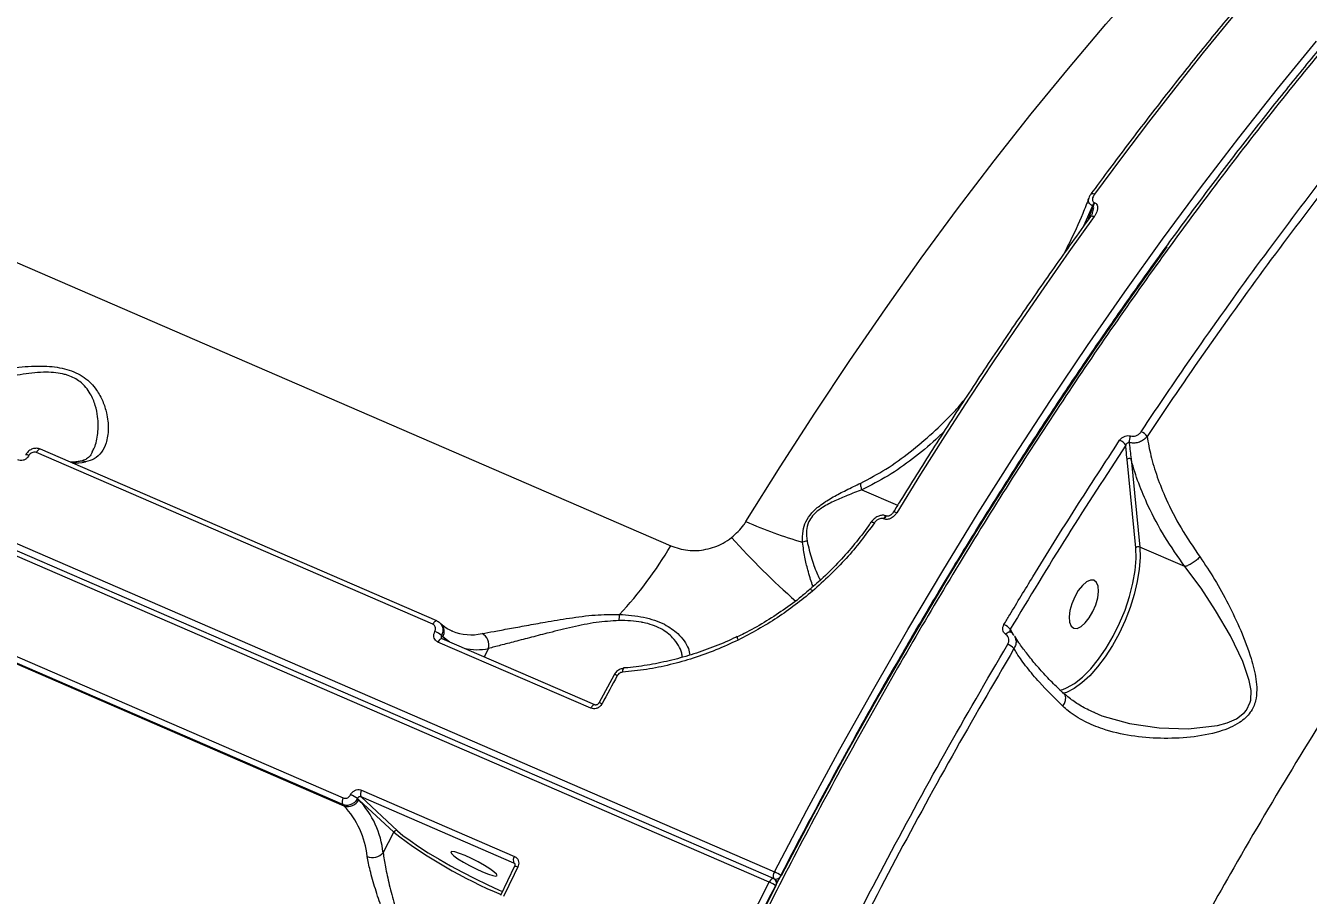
# Model space of a CAD drawing. Header units: millimetres. Extents: x -10881 to 8954, y -8695 to 5624.
# Drawn here: x -5188.4 to -4966.8, y 2957.6 to 3107.9 of the extents above; entities that cross this region are included whole.
import ezdxf

# ---------------------------------------------------------------- set-up
doc = ezdxf.new("R2010")
doc.units = ezdxf.units.MM
for name, color, linetype in [('DIKOM_ОБЪЕКТ', 7, 'Continuous'), ('DIKOM_РАЗМЕР_ЗОНА', 7, 'Continuous'), ('DIKOM_РАЗМЕР_ОБЪЕКТА', 7, 'Continuous')]:
    doc.layers.add(name, color=color, linetype=linetype)
doc.styles.add('style1', font='arial.ttf', dxfattribs={"width": 0.8})
doc.dimstyles.new('1-50', dxfattribs={"dimtxt": 300, "dimasz": 200, "dimexe": 100, "dimexo": 0, "dimgap": 100, "dimtad": 1, "dimtxsty": 'style1', "dimcen": 200, "dimclrd": 7, "dimclre": 7, "dimclrt": 7, "dimadec": 1, "dimazin": 2, "dimtfac": 1, "dimtmove": 0, "dimatfit": 2, "dimfxl": 0, "dimlwd": 25, "dimlwe": 18, "dimarcsym": 0})

# ---------------------------------------------------------------- blocks, each defined once
blk = doc.blocks.new('*D9')
at = {"layer": 'Defpoints', "color": 0, "transparency": 16777216}
for p in [(-9533.99, 4149), (-6877.05, 4149), (-2715.65, -5051.15)]:
    blk.add_point(p, dxfattribs=at)
at = {"layer": 'DIKOM_РАЗМЕР_ОБЪЕКТА', "color": 7, "lineweight": 18, "transparency": 16777216}
for p, q in [((-6877.05, 4149), (-9633.99, 4149)), ((-2715.65, -5051.15), (-9633.99, -5051.15))]:
    blk.add_line(p, q, dxfattribs=at)
at = {"layer": 'DIKOM_РАЗМЕР_ОБЪЕКТА', "color": 7, "lineweight": 25, "transparency": 16777216}
blk.add_line((-9533.99, -4851.15), (-9533.99, 3949), dxfattribs=at)
at = {"layer": 'DIKOM_РАЗМЕР_ОБЪЕКТА', "color": 7, "transparency": 16777216}
for points in [[(-9567.32, 3949), (-9500.66, 3949), (-9533.99, 4149)], [(-9567.32, -4851.15), (-9500.66, -4851.15), (-9533.99, -5051.15)]]:
    blk.add_solid(points, dxfattribs=at)
at = {"layer": 'DIKOM_РАЗМЕР_ОБЪЕКТА', "color": 7, "transparency": 16777216, "insert": (-9787.16, -451.07), "char_height": 300, "attachment_point": 5, "rotation": 90, "style": 'style1'}
blk.add_mtext('9200', dxfattribs=at)
blk = doc.blocks.new('*D11')
at = {"layer": 'Defpoints', "color": 0, "transparency": 16777216}
for p in [(-7028.45, 5624.13), (-10431.26, -7165.91), (-2784.83, -7165.91)]:
    blk.add_point(p, dxfattribs=at)
at = {"layer": 'DIKOM_РАЗМЕР_ЗОНА', "color": 7, "lineweight": 18, "transparency": 16777216}
for p, q in [((-7028.45, 5624.13), (-10531.26, 5624.13)), ((-2784.83, -7165.91), (-10531.26, -7165.91))]:
    blk.add_line(p, q, dxfattribs=at)
at = {"layer": 'DIKOM_РАЗМЕР_ЗОНА', "color": 7, "lineweight": 25, "transparency": 16777216}
blk.add_line((-10431.26, 5424.13), (-10431.26, -6965.91), dxfattribs=at)
at = {"layer": 'DIKOM_РАЗМЕР_ЗОНА', "color": 7, "transparency": 16777216}
for points in [[(-10464.6, 5424.13), (-10397.93, 5424.13), (-10431.26, 5624.13)], [(-10464.6, -6965.91), (-10397.93, -6965.91), (-10431.26, -7165.91)]]:
    blk.add_solid(points, dxfattribs=at)
at = {"layer": 'DIKOM_РАЗМЕР_ЗОНА', "color": 7, "transparency": 16777216, "insert": (-10684.43, -770.89), "char_height": 300, "attachment_point": 5, "rotation": 90, "style": 'style1'}
blk.add_mtext('12800', dxfattribs=at)
blk = doc.blocks.new('*D12')
at = {"layer": 'Defpoints', "color": 0, "transparency": 16777216}
for p in [(-9113.32, 3014.05), (8954.2, 2756.48), (8954.2, -8594.51)]:
    blk.add_point(p, dxfattribs=at)
at = {"layer": 'DIKOM_РАЗМЕР_ЗОНА', "color": 7, "lineweight": 18, "transparency": 16777216}
for p, q in [((-9113.32, 3014.05), (-9113.32, -8694.51)), ((8954.2, 2756.48), (8954.2, -8694.51))]:
    blk.add_line(p, q, dxfattribs=at)
at = {"layer": 'DIKOM_РАЗМЕР_ЗОНА', "color": 7, "lineweight": 25, "transparency": 16777216}
blk.add_line((-8913.32, -8594.51), (8754.2, -8594.51), dxfattribs=at)
at = {"layer": 'DIKOM_РАЗМЕР_ЗОНА', "color": 7, "transparency": 16777216}
for points in [[(-8913.32, -8561.18), (-8913.32, -8627.85), (-9113.32, -8594.51)], [(8754.2, -8561.18), (8754.2, -8627.85), (8954.2, -8594.51)]]:
    blk.add_solid(points, dxfattribs=at)
at = {"layer": 'DIKOM_РАЗМЕР_ЗОНА', "color": 7, "transparency": 16777216, "insert": (-79.56, -8341.34), "char_height": 300, "attachment_point": 5, "style": 'style1'}
blk.add_mtext('18000', dxfattribs=at)

msp = doc.modelspace()

# ---------------------------------------------------------------- linework, layer by layer
at = {"layer": 'DIKOM_ОБЪЕКТ', "color": 7, "linetype": 'Continuous', "lineweight": 15}
for p, q in [((-5365.801, 3143.085), (-5076.943, 3017.965)), ((-5458.454, 3134.663), (-5059.006, 2961.639)), ((-5059.916, 2959.874), (-5459.364, 3132.898)), ((-5059.181, 2960.483), (-5458.63, 3133.506)), ((-5004.041, 3076.724), (-5005.599, 3073.2)), ((-5004.724, 3074.413), (-5003.94, 3076.681)), ((-5003.94, 3076.681), (-5004.041, 3076.724)), ((-5003.751, 3077.287), (-5003.651, 3077.243)), ((-5004.389, 3074.878), (-5004.384, 3074.885)), ((-5117.332, 3005.001), (-5185.832, 3034.672)), ((-5118.047, 3004.43), (-5186.547, 3034.101)), ((-4996.582, 3017.641), (-4998.09, 3032.902)), ((-4997.397, 3033.03), (-4995.889, 3017.769)), ((-5043.892, 3027.668), (-5037.729, 3024.998)), ((-5042.308, 3022.064), (-5042.303, 3022.074)), ((-5040.118, 3022.618), (-5040.19, 3022.649)), ((-5039.46, 3023.09), (-5039.532, 3023.121)), ((-4988.093, 3014.392), (-4995.889, 3017.769)), ((-5202.018, 3004.096), (-5133.518, 2974.424)), ((-5117.275, 3004.964), (-5117.332, 3005.001)), ((-5116.602, 3004.463), (-5116.824, 3004.67)), ((-5018.264, 3003.589), (-5017.773, 3002.684)), ((-5133.618, 2973.268), (-5202.118, 3002.94)), ((-5201.896, 3002.734), (-5133.396, 2973.063)), ((-5090.743, 2989.92), (-5117.152, 3001.359)), ((-5116.546, 3002.5), (-5116.311, 3002.282)), ((-5116.43, 3001.938), (-5116.487, 3001.972)), ((-5090.025, 2990.496), (-5116.435, 3001.935)), ((-5116.311, 3002.282), (-5115.501, 3001.531)), ((-5114.795, 3003.27), (-5114.658, 3003.213)), ((-5108.429, 3000.242), (-5109.177, 2998.791)), ((-5086.731, 2995.687), (-5089.366, 2990.819)), ((-5009.734, 2993.041), (-5009.203, 2993.182)), ((-5003.963, 2989.281), (-5003.735, 2989.182)), ((-5104.041, 2963.165), (-5130.451, 2974.605)), ((-5130.451, 2974.605), (-5124.154, 2968.764)), ((-5130.348, 2975.766), (-5103.939, 2964.327)), ((-5133.396, 2973.063), (-5133.618, 2973.268)), ((-5130.837, 2974.109), (-5131.072, 2974.326)), ((-5124.794, 2968.502), (-5130.837, 2974.109)), ((-5052.85, 2970.496), (-5057.846, 2960.968)), ((-5126.632, 2964.936), (-5124.794, 2968.502)), ((-5103.908, 2962.615), (-5106.374, 2957.589)), ((-5103.884, 2963.019), (-5104.041, 2963.165)), ((-5058.753, 2959.207), (-5060.907, 2954.993)), ((-5058.486, 2959.915), (-5058.899, 2960.298))]:
    msp.add_line(p, q, dxfattribs=at)
at = {"layer": 'DIKOM_ОБЪЕКТ', "color": 7, "linetype": 'Continuous', "lineweight": 15, "flags": 128}
for points in [[(-5063.931, 3022.16), (-5058.033, 3031.614), (-5052.049, 3040.899), (-5045.984, 3050.008), (-5039.844, 3058.93), (-5033.635, 3067.658), (-5027.362, 3076.184), (-5021.032, 3084.5), (-5014.65, 3092.598), (-5008.222, 3100.47), (-5001.754, 3108.11), (-4995.253, 3115.51), (-4988.724, 3122.663), (-4982.173, 3129.562), (-4975.606, 3136.202), (-4969.03, 3142.576), (-4962.45, 3148.677)], [(-4965.774, 3125.822), (-4970.585, 3120.343), (-4975.379, 3114.744), (-4980.155, 3109.027), (-4984.911, 3103.195), (-4989.644, 3097.25), (-4994.352, 3091.195), (-4999.035, 3085.032), (-5003.689, 3078.764)], [(-5059.006, 2961.639), (-5053.404, 2972.305), (-5047.689, 2982.851), (-5041.865, 2993.268), (-5035.936, 3003.548), (-5029.909, 3013.681), (-5023.788, 3023.659), (-5017.578, 3033.475), (-5011.285, 3043.119), (-5004.913, 3052.583), (-4998.469, 3061.86), (-4991.957, 3070.941), (-4985.383, 3079.819), (-4978.753, 3088.487), (-4972.072, 3096.937), (-4965.346, 3105.162)], [(-5004.323, 3078.777), (-5004.283, 3078.817), (-5004.204, 3078.853), (-5004.102, 3078.866), (-5003.978, 3078.855), (-5003.839, 3078.821), (-5003.689, 3078.764)], [(-5003.752, 3074.869), (-5008.135, 3068.769), (-5012.488, 3062.58), (-5016.809, 3056.304), (-5021.098, 3049.943), (-5025.351, 3043.5), (-5029.568, 3036.978), (-5033.747, 3030.379), (-5037.886, 3023.705)], [(-5004.384, 3074.885), (-5004.359, 3074.912), (-5004.284, 3074.955), (-5004.181, 3074.971), (-5004.054, 3074.962), (-5003.909, 3074.928), (-5003.752, 3074.869)], [(-4991.204, 3069.669), (-4997.453, 3060.95), (-5003.882, 3051.695), (-5010.239, 3042.253), (-5016.517, 3032.633), (-5022.712, 3022.841), (-5028.818, 3012.886), (-5034.831, 3002.777), (-5040.745, 2992.522), (-5046.556, 2982.13), (-5052.257, 2971.609), (-5052.85, 2970.496)], [(-5185.832, 3034.672), (-5185.848, 3034.678), (-5185.934, 3034.688), (-5186.031, 3034.663), (-5186.135, 3034.605), (-5186.243, 3034.517), (-5186.35, 3034.4), (-5186.452, 3034.26), (-5186.547, 3034.101)], [(-5037.886, 3023.705), (-5038.042, 3023.766), (-5038.182, 3023.808), (-5038.301, 3023.828), (-5038.394, 3023.826), (-5038.457, 3023.803), (-5038.48, 3023.778)], [(-5042.303, 3022.074), (-5042.274, 3022.096), (-5042.212, 3022.107), (-5042.125, 3022.097), (-5042.015, 3022.066), (-5041.886, 3022.015), (-5041.743, 3021.947)], [(-5039.532, 3023.121), (-5039.582, 3023.135), (-5039.722, 3023.115), (-5039.878, 3023.022), (-5040.038, 3022.862), (-5040.19, 3022.649)], [(-5039.46, 3023.09), (-5039.51, 3023.104), (-5039.65, 3023.084), (-5039.806, 3022.991), (-5039.966, 3022.831), (-5040.118, 3022.618)], [(-4995.889, 3017.769), (-4995.829, 3015.945), (-4995.971, 3013.943), (-4996.312, 3011.805), (-4996.844, 3009.579), (-4997.557, 3007.312), (-4998.433, 3005.054), (-4999.456, 3002.853), (-5000.602, 3000.758), (-5001.846, 2998.813), (-5003.162, 2997.062), (-5004.52, 2995.541), (-5005.892, 2994.285), (-5007.248, 2993.319), (-5008.559, 2992.666), (-5009.217, 2992.453)], [(-5009.203, 2993.182), (-5008.52, 2993.446), (-5007.162, 2994.214), (-5005.765, 2995.312), (-5004.363, 2996.714), (-5002.989, 2998.387), (-5001.678, 3000.288), (-5000.46, 3002.374), (-4999.366, 3004.592), (-4998.42, 3006.891), (-4997.648, 3009.213), (-4997.066, 3011.503), (-4996.689, 3013.706), (-4996.526, 3015.769), (-4996.582, 3017.641)], [(-5003.735, 2989.182), (-5002.426, 2988.611), (-4997.654, 2987.275), (-4992.515, 2986.528), (-4987.54, 2986.383), (-4982.472, 2986.946), (-4980.777, 2987.405), (-4979.143, 2988.116), (-4977.765, 2989.177), (-4977.434, 2989.583), (-4976.794, 2990.962), (-4976.718, 2991.311), (-4976.659, 2992.965), (-4976.955, 2994.683), (-4978.092, 2997.998), (-4980.227, 3002.407), (-4982.771, 3006.792), (-4985.304, 3010.649), (-4988.083, 3014.388), (-4988.085, 3014.391), (-4988.085, 3014.391)], [(-5007.304, 3003.744), (-5006.714, 3003.716), (-5006.03, 3004.027), (-5005.307, 3004.651), (-5004.605, 3005.537), (-5003.979, 3006.613), (-5003.482, 3007.793), (-5003.152, 3008.981), (-5003.016, 3010.08), (-5003.087, 3011.001), (-5003.357, 3011.671), (-5003.806, 3012.034), (-5004.396, 3012.061), (-5005.08, 3011.75), (-5005.802, 3011.127), (-5006.505, 3010.241), (-5007.13, 3009.164), (-5007.628, 3007.984), (-5007.958, 3006.797), (-5008.093, 3005.698), (-5008.023, 3004.776), (-5007.753, 3004.107), (-5007.304, 3003.744)], [(-5117.332, 3005.001), (-5117.348, 3005.007), (-5117.434, 3005.016), (-5117.53, 3004.992), (-5117.635, 3004.934), (-5117.742, 3004.845), (-5117.849, 3004.729), (-5117.952, 3004.589), (-5118.047, 3004.43)], [(-5116.435, 3001.935), (-5116.451, 3001.941), (-5116.538, 3001.951), (-5116.635, 3001.926), (-5116.739, 3001.867), (-5116.847, 3001.778), (-5116.955, 3001.66), (-5117.058, 3001.519), (-5117.152, 3001.359)], [(-5115.178, 3001.391), (-5115.502, 3001.615), (-5116.311, 3002.282)], [(-5019.031, 3002.674), (-5018.904, 3002.82), (-5018.771, 3002.943), (-5018.638, 3003.037), (-5018.51, 3003.1), (-5018.392, 3003.128), (-5018.289, 3003.121), (-5018.227, 3003.094)], [(-5085.055, 2996.781), (-5085.066, 2996.779), (-5085.122, 2996.75), (-5085.172, 2996.685), (-5085.216, 2996.588), (-5085.251, 2996.462), (-5085.276, 2996.312), (-5085.291, 2996.142)], [(-5086.165, 2995.565), (-5086.496, 2994.957), (-5086.827, 2994.349), (-5087.157, 2993.74), (-5087.487, 2993.131), (-5087.817, 2992.522), (-5088.146, 2991.912), (-5088.475, 2991.301), (-5088.804, 2990.69)], [(-5090.024, 2990.495), (-5090.041, 2990.502), (-5090.128, 2990.511), (-5090.225, 2990.486), (-5090.33, 2990.428), (-5090.438, 2990.338), (-5090.545, 2990.221), (-5090.648, 2990.079), (-5090.743, 2989.92)], [(-5124.154, 2968.764), (-5123.206, 2967.957), (-5121.983, 2967.04), (-5120.515, 2966.035), (-5118.832, 2964.962), (-5116.974, 2963.847), (-5114.981, 2962.713), (-5112.898, 2961.587), (-5110.771, 2960.494), (-5108.649, 2959.457), (-5106.577, 2958.501), (-5105.996, 2958.243)], [(-5109.438, 2961.642), (-5108.453, 2961.246), (-5107.67, 2960.995), (-5107.153, 2960.91), (-5106.943, 2960.998), (-5107.058, 2961.252), (-5107.488, 2961.651), (-5108.199, 2962.163), (-5109.132, 2962.746), (-5110.213, 2963.354), (-5111.353, 2963.936), (-5112.46, 2964.446), (-5113.446, 2964.842), (-5114.228, 2965.093), (-5114.746, 2965.178), (-5114.955, 2965.09), (-5114.84, 2964.836), (-5114.41, 2964.437), (-5113.7, 2963.925), (-5112.766, 2963.342), (-5111.686, 2962.734), (-5110.545, 2962.152), (-5109.438, 2961.642)], [(-5103.365, 2962.45), (-5103.675, 2961.822), (-5103.985, 2961.193), (-5104.294, 2960.565), (-5104.603, 2959.936), (-5104.911, 2959.307), (-5105.219, 2958.677), (-5105.527, 2958.047), (-5105.834, 2957.417)], [(-5108.461, 2848.531), (-5104.265, 2859.893), (-5099.911, 2871.23), (-5095.405, 2882.531), (-5090.75, 2893.789), (-5085.949, 2904.992), (-5081.008, 2916.132), (-5075.929, 2927.2), (-5070.718, 2938.186), (-5065.379, 2949.08), (-5059.916, 2959.874)], [(-5059.181, 2960.483), (-5059.199, 2960.489), (-5059.288, 2960.498), (-5059.388, 2960.47), (-5059.496, 2960.407), (-5059.607, 2960.312), (-5059.716, 2960.188), (-5059.821, 2960.041), (-5059.916, 2959.874)]]:
    msp.add_lwpolyline(points, dxfattribs=at)
at = {"layer": 'DIKOM_ОБЪЕКТ', "color": 7, "linetype": 'Continuous', "lineweight": 15}
for centre, radius, start, end in [((-5001.989, 3076.023), 2.169, 144.34591, 161.11865), ((-5001.888, 3075.979), 2.169, 144.34591, 161.11865), ((-4995.466, 3035.973), 2.252, 153.71597, 184.05045), ((-4996.491, 3035.611), 2.257, 33.78936, 67.84742), ((-5000.179, 3034.163), 2.212, 32.71434, 68.30217), ((-5188.281, 3032.961), 0.766, 54.94123, 99.15194), ((-5180.033, 3042.436), 10.146, 268.24516, 281.28899), ((-5178.673, 3031.074), 1.545, 66.09988, 100.27536), ((-4997.646, 3032.439), 0.642, 67.18015, 133.78232), ((-5031.901, 3094.905), 79.485, 246.23595, 253.74637), ((-4968.199, 3107.389), 131.855, 221.85702, 228.64553), ((-5134.541, 3051.757), 66.779, 316.88812, 329.601), ((-5053.005, 3015.972), 2.863, 97.58366, 113.53141), ((-4996.138, 3017.177), 0.642, 67.18007, 133.78314), ((-5053.541, 3009.337), 1.373, 36.16616, 57.4278), ((-5074.039, 3004.439), 11.871, 171.86502, 176.93376), ((-5117.899, 3003.181), 1.824, 330.48957, 44.68134), ((-5020.398, 3001.77), 2.804, 40.43229, 68.17934), ((-5119.24, 2999.396), 4.11, 49.04496, 67.8365), ((-5111.448, 3011.427), 8.819, 248.65122, 282.44752), ((-5110.514, 3000.865), 2.176, 343.35181, 63.62246), ((-5064.556, 3002.167), 0.88, 177.39187, 212.62434), ((-5110.439, 3009.871), 9.837, 257.29631, 281.79422), ((-5019.833, 2998.198), 2.99, 42.38641, 67.76302), ((-5086.588, 2994.977), 0.725, 54.28758, 101.36339), ((-5089.241, 2990.072), 0.758, 54.75786, 99.52931), ((-5134.836, 2968.755), 6.723, 55.95845, 67.38475), ((-5129.384, 2975.096), 1.175, 145.20737, 204.69639), ((-5132.555, 2973.759), 1.171, 145.34644, 204.7701), ((-5132.691, 2974.99), 2.052, 249.89321, 334.57468), ((-5144.404, 2962.73), 15.098, 6.07222, 43.187), ((-5142.396, 2963.259), 15.853, 6.07222, 43.187), ((-5124.33, 2968.282), 0.513, 69.89321, 154.57468), ((-5074.935, 3032.999), 81.521, 232.29438, 247.42559), ((-5128.451, 2966.62), 2.478, 247.7039, 317.19716), ((-5102.974, 2963.656), 1.175, 145.20737, 204.69639), ((-5103.954, 2961.49), 1.125, 58.45251, 87.69323), ((-5057.979, 2960.923), 1.252, 145.10331, 201.45038), ((-5060.912, 2957.006), 5.01, 52.26293, 67.63688), ((-5061.882, 2955.101), 5.163, 52.69513, 67.60855), ((-5059.579, 2959.565), 1, 47.15114, 66.57991), ((-5058.778, 2961.415), 1.034, 254.01418, 334.40091), ((-5059.547, 2959.657), 0.912, 330.48957, 44.68134)]:
    msp.add_arc(centre, radius, start, end, dxfattribs=at)
for points, knots in [([(-4783.059, 3221.5), (-4784.245, 3221.518), (-4787.217, 3221.563), (-4792.086, 3221.297), (-4797.648, 3220.744), (-4803.308, 3219.884), (-4809.062, 3218.731), (-4814.915, 3217.279), (-4820.867, 3215.529), (-4826.915, 3213.481), (-4833.037, 3211.143), (-4839.21, 3208.522), (-4845.414, 3205.627), (-4851.648, 3202.459), (-4857.913, 3199.018), (-4864.211, 3195.304), (-4870.546, 3191.316), (-4876.917, 3187.053), (-4883.327, 3182.514), (-4889.778, 3177.698), (-4896.271, 3172.603), (-4902.808, 3167.228), (-4909.371, 3161.586), (-4915.933, 3155.702), (-4922.469, 3149.595), (-4928.973, 3143.273), (-4935.447, 3136.736), (-4941.894, 3129.979), (-4948.317, 3123.002), (-4954.717, 3115.803), (-4961.095, 3108.38), (-4967.455, 3100.73), (-4973.797, 3092.852), (-4980.124, 3084.742), (-4986.424, 3076.414), (-4992.668, 3067.906), (-4998.835, 3059.246), (-5004.914, 3050.449), (-5010.913, 3041.507), (-5016.832, 3032.42), (-5022.671, 3023.188), (-5028.43, 3013.81), (-5034.11, 3004.287), (-5039.709, 2994.619), (-5045.228, 2984.806), (-5050.667, 2974.847), (-5056.021, 2964.753), (-5061.274, 2954.551), (-5066.41, 2944.272), (-5071.419, 2933.937), (-5076.298, 2923.551), (-5081.049, 2913.113), (-5085.672, 2902.622), (-5090.167, 2892.079), (-5094.533, 2881.484), (-5098.771, 2870.838), (-5102.881, 2860.14), (-5106.862, 2849.39), (-5110.712, 2838.593), (-5114.423, 2827.774), (-5117.983, 2816.967), (-5121.381, 2806.199), (-5124.616, 2795.481), (-5127.688, 2784.81), (-5130.598, 2774.185), (-5133.346, 2763.607), (-5135.932, 2753.075), (-5138.356, 2742.591), (-5140.617, 2732.155), (-5142.716, 2721.765), (-5144.648, 2711.427), (-5146.308, 2701.859), (-5147.244, 2695.784), (-5147.658, 2693.1)], [0, 0, 0, 0, 0.0093453, 0.0234143, 0.037489, 0.0515802, 0.0657032, 0.0798734, 0.0941059, 0.1084159, 0.1227711, 0.1370729, 0.1513039, 0.1654812, 0.1796205, 0.1937375, 0.2078481, 0.2219668, 0.2361054, 0.2502798, 0.264506, 0.2787999, 0.293157, 0.3074925, 0.3217426, 0.335932, 0.350077, 0.3641937, 0.3782981, 0.3924064, 0.4065298, 0.4206839, 0.4348847, 0.4491484, 0.4634868, 0.4778264, 0.4920671, 0.5062619, 0.5204223, 0.5345599, 0.548686, 0.5628123, 0.5769478, 0.5911026, 0.6052881, 0.6195158, 0.633797, 0.6480965, 0.6623532, 0.676561, 0.6907315, 0.704876, 0.7190059, 0.7331326, 0.7472664, 0.761416, 0.7755928, 0.7898081, 0.8040734, 0.8183769, 0.8326539, 0.8468755, 0.8610569, 0.8752094, 0.8893442, 0.9034728, 0.9176062, 0.9317521, 0.9459219, 0.9601269, 0.9743782, 0.988679, 1, 1, 1, 1]), ([(-4782.756, 3221.427), (-4782.804, 3221.429), (-4785.536, 3221.58), (-4791.224, 3221.25), (-4799.83, 3220.369), (-4808.757, 3218.684), (-4817.901, 3216.302), (-4827.136, 3213.233), (-4836.425, 3209.521), (-4845.757, 3205.192), (-4855.239, 3200.202), (-4864.913, 3194.516), (-4874.755, 3188.134), (-4884.763, 3181.041), (-4894.86, 3173.282), (-4904.897, 3164.973), (-4914.842, 3156.164), (-4924.687, 3146.883), (-4934.547, 3137.027), (-4944.465, 3126.542), (-4954.41, 3115.445), (-4964.377, 3103.727), (-4974.287, 3091.47), (-4983.881, 3079.003), (-4993.139, 3066.403), (-5002.063, 3053.711), (-5010.874, 3040.624), (-5019.605, 3027.084), (-5028.229, 3013.119), (-5036.737, 2998.728), (-5045.066, 2984.008), (-5053.199, 2968.983), (-5061.113, 2953.694), (-5068.8, 2938.147), (-5076.247, 2922.367), (-5083.482, 2906.283), (-5090.475, 2889.934), (-5097.215, 2873.328), (-5103.645, 2856.591), (-5109.672, 2839.968), (-5115.289, 2823.515), (-5120.507, 2807.24), (-5125.388, 2790.957), (-5129.947, 2774.594), (-5134.16, 2758.201), (-5138.019, 2741.789), (-5141.475, 2725.491), (-5144.61, 2709.045), (-5146.342, 2698.186), (-5147.23, 2692.618)], [0, 0, 0, 0, 0.0003845, 0.02198, 0.04400615, 0.06607235, 0.08826026, 0.11048913, 0.13189863, 0.1533449, 0.17490286, 0.19649836, 0.21852451, 0.24059072, 0.26277864, 0.28500751, 0.30641701, 0.32786329, 0.34942124, 0.37101675, 0.3930429, 0.4151091, 0.43729702, 0.45952589, 0.48017039, 0.50084786, 0.52162535, 0.54243645, 0.56363183, 0.58486289, 0.60620228, 0.62757809, 0.64898764, 0.67043396, 0.69199196, 0.71358752, 0.73561372, 0.75767997, 0.77986795, 0.80209687, 0.82350642, 0.84495274, 0.86651075, 0.88810631, 0.91013251, 0.93219877, 0.95438674, 0.97661567, 1, 1, 1, 1]), ([(-4750.456, 3165.01), (-4753.881, 3164.92), (-4760.743, 3164.741), (-4771.216, 3163.039), (-4781.689, 3160.403), (-4792.519, 3156.707), (-4804.01, 3151.769), (-4814.779, 3146.173), (-4824.316, 3140.525), (-4832.556, 3135.179), (-4840.871, 3129.32), (-4848.713, 3123.36), (-4856.045, 3117.424), (-4862.862, 3111.604), (-4869.697, 3105.468), (-4878.088, 3097.564), (-4888.274, 3087.367), (-4900.22, 3074.487), (-4911.635, 3061.256), (-4922.256, 3048.145), (-4931.742, 3035.772), (-4940.785, 3023.361), (-4949.392, 3010.976), (-4958.81, 2996.775), (-4968.96, 2980.617), (-4979.091, 2963.465), (-4988.324, 2946.925), (-4996.41, 2931.67), (-5003.969, 2916.679), (-5011.025, 2901.995), (-5018.592, 2885.448), (-5026.545, 2866.987), (-5034.236, 2847.808), (-5041.025, 2829.665), (-5046.786, 2813.213), (-5051.995, 2797.299), (-5056.692, 2781.938), (-5061.067, 2766.513), (-5065.136, 2751.04), (-5067.544, 2740.763), (-5068.749, 2735.619)], [0, 0, 0, 0, 0.0321107, 0.0643267, 0.0939437, 0.1236433, 0.1566814, 0.1898342, 0.211802, 0.2337697, 0.2558728, 0.2779759, 0.2958403, 0.3137047, 0.3316415, 0.3495784, 0.3796875, 0.4118235, 0.4440645, 0.4707143, 0.4974238, 0.5214358, 0.5454914, 0.5696668, 0.6018557, 0.6341497, 0.6608428, 0.6875955, 0.7116459, 0.7357399, 0.7599535, 0.7922228, 0.8245974, 0.8513564, 0.8781751, 0.9022841, 0.9264367, 0.9507089, 0.9753313, 1, 1, 1, 1]), ([(-4966.44, 3125.796), (-4967.569, 3124.519), (-4970.843, 3120.817), (-4976.242, 3114.524), (-4982.621, 3106.852), (-4988.961, 3098.973), (-4995.257, 3090.896), (-5000.373, 3084.136), (-5003.382, 3080.054), (-5004.323, 3078.777)], [0, 0, 0, 0, 0.0879838, 0.2551873, 0.4223885, 0.5895836, 0.756773, 0.9239571, 1, 1, 1, 1]), ([(-4995.64, 3037.702), (-4993.78, 3040.476), (-4988.344, 3048.581), (-4979.163, 3061.633), (-4968.028, 3076.657), (-4956.694, 3091.169), (-4949.013, 3100.312), (-4945.167, 3104.889)], [0, 0, 0, 0, 0.1144542, 0.3345003, 0.5550756, 0.7772654, 1, 1, 1, 1]), ([(-4944.257, 3103.9), (-4948.047, 3099.39), (-4955.638, 3090.357), (-4966.902, 3075.947), (-4978.06, 3060.907), (-4987.292, 3047.786), (-4992.76, 3039.634), (-4994.615, 3036.867)], [0, 0, 0, 0, 0.2200461, 0.4406213, 0.6628108, 0.8855451, 1, 1, 1, 1]), ([(-5004.312, 3078.771), (-5004.38, 3078.685), (-5004.547, 3078.474), (-5004.635, 3078.224), (-5004.687, 3078.076)], [0, 0, 0, 0, 0.4089768, 1, 1, 1, 1]), ([(-5003.689, 3078.764), (-5003.826, 3078.541), (-5004.024, 3078.221), (-5004.076, 3077.787), (-5004.024, 3077.541), (-5003.907, 3077.372), (-5003.8, 3077.313), (-5003.751, 3077.287)], [0, 0, 0, 0, 0.4370879, 0.6288625, 0.7908881, 0.9060631, 1, 1, 1, 1]), ([(-5004.678, 3078.05), (-5005.028, 3077.162), (-5006.077, 3074.494), (-5007.552, 3071.251), (-5008.751, 3068.951), (-5009.074, 3068.329)], [0, 0, 0, 0, 0.2669089, 0.8019709, 1, 1, 1, 1]), ([(-5004.041, 3076.724), (-5004.138, 3076.776), (-5004.349, 3076.889), (-5004.61, 3077.139), (-5004.778, 3077.467), (-5004.825, 3077.796), (-5004.724, 3077.985), (-5004.687, 3078.053)], [0, 0, 0, 0, 0.1585399, 0.345825, 0.5883814, 0.8500799, 1, 1, 1, 1]), ([(-5004.071, 3075.485), (-5004.046, 3075.547), (-5003.959, 3075.756), (-5003.883, 3076.082), (-5003.838, 3076.399), (-5003.857, 3076.58), (-5003.899, 3076.652), (-5003.924, 3076.673), (-5003.938, 3076.68), (-5003.94, 3076.681)], [0, 0, 0, 0, 0.157301, 0.5286968, 0.7833894, 0.9178123, 0.9589628, 0.993537, 1, 1, 1, 1]), ([(-5003.651, 3077.243), (-5003.575, 3077.201), (-5003.405, 3077.107), (-5003.224, 3076.836), (-5003.139, 3076.434), (-5003.226, 3075.785), (-5003.485, 3075.247), (-5003.722, 3074.911), (-5003.752, 3074.869)], [0, 0, 0, 0, 0.0927889, 0.2061566, 0.3692702, 0.5724216, 0.9471477, 1, 1, 1, 1]), ([(-5004.384, 3074.885), (-5005.466, 3073.388), (-5008.605, 3069.045), (-5013.756, 3061.721), (-5019.813, 3052.863), (-5025.801, 3043.838), (-5031.613, 3034.817), (-5035.824, 3028.098), (-5038.066, 3024.451), (-5038.48, 3023.778)], [0, 0, 0, 0, 0.0925248, 0.2683385, 0.444152, 0.6199614, 0.795767, 0.962317, 1, 1, 1, 1]), ([(-5004.067, 3075.486), (-5004.084, 3075.432), (-5004.143, 3075.239), (-5004.297, 3075.036), (-5004.407, 3074.891)], [0, 0, 0, 0, 0.2840254, 1, 1, 1, 1]), ([(-5208.584, 3045.713), (-5207.924, 3045.836), (-5206.583, 3046.086), (-5203.926, 3046.566), (-5200.933, 3047.114), (-5197.463, 3047.74), (-5193.482, 3048.408), (-5189.13, 3048.971), (-5184.944, 3049.142), (-5181.763, 3048.693), (-5179.662, 3047.91), (-5178.259, 3047.091), (-5177.073, 3046.067), (-5175.94, 3044.681), (-5175.008, 3042.937), (-5174.286, 3040.634), (-5174.03, 3038.121), (-5174.373, 3035.824), (-5175.233, 3034.095), (-5176.404, 3032.964), (-5177.532, 3032.636), (-5178.047, 3032.486)], [0, 0, 0, 0, 0.0545824, 0.1110311, 0.1659464, 0.2220128, 0.2890718, 0.3579604, 0.4226727, 0.4774036, 0.5047497, 0.5330995, 0.5623538, 0.592382, 0.6398889, 0.6885844, 0.7592835, 0.8320596, 0.8901594, 0.9498675, 1, 1, 1, 1]), ([(-5176.918, 3034.217), (-5176.78, 3034.453), (-5176.255, 3035.345), (-5175.866, 3037.394), (-5175.843, 3039.914), (-5176.316, 3042.267), (-5177.016, 3043.992), (-5177.963, 3045.374), (-5179.147, 3046.535), (-5180.486, 3047.258), (-5181.944, 3047.7), (-5183.209, 3047.925), (-5185.615, 3048.031), (-5188.944, 3047.67), (-5193.014, 3046.844), (-5196.752, 3045.929), (-5200.077, 3045.071), (-5202.906, 3044.332), (-5205.479, 3043.667), (-5206.797, 3043.317), (-5207.465, 3043.14)], [0, 0, 0, 0, 0.0301515, 0.1142722, 0.2006071, 0.2558966, 0.3123123, 0.3451273, 0.3788233, 0.4270558, 0.4399045, 0.4699988, 0.5010954, 0.5753895, 0.6545397, 0.7358652, 0.8014771, 0.8682313, 0.9331972, 1, 1, 1, 1]), ([(-5044.099, 3028.816), (-5042.629, 3029.591), (-5039.67, 3031.15), (-5035.544, 3034.139), (-5031.645, 3037.484), (-5028.47, 3040.469), (-5026.757, 3042.52), (-5026.164, 3043.23)], [0, 0, 0, 0, 0.2196932, 0.4420147, 0.6619073, 0.8829553, 1, 1, 1, 1]), ([(-5029.738, 3037.683), (-5030.189, 3037.242), (-5031.904, 3035.562), (-5035.1, 3032.986), (-5039.335, 3029.972), (-5042.371, 3028.442), (-5043.898, 3027.673)], [0, 0, 0, 0, 0.1066455, 0.4057558, 0.7013343, 1, 1, 1, 1]), ([(-4999.361, 3036.219), (-4999.328, 3036.266), (-4999.199, 3036.448), (-4998.899, 3036.719), (-4998.441, 3036.948), (-4997.945, 3037.051), (-4997.638, 3036.997), (-4997.484, 3036.97)], [0, 0, 0, 0, 0.0825824, 0.3217227, 0.5513052, 0.7756177, 1, 1, 1, 1]), ([(-4994.615, 3036.867), (-4994.671, 3036.799), (-4994.886, 3036.535), (-4995.383, 3036.144), (-4996.139, 3035.818), (-4996.955, 3035.68), (-4997.459, 3035.769), (-4997.712, 3035.814)], [0, 0, 0, 0, 0.0812089, 0.316152, 0.5445805, 0.7717999, 1, 1, 1, 1]), ([(-4997.484, 3036.97), (-4997.333, 3036.943), (-4997.029, 3036.889), (-4996.541, 3036.99), (-4996.091, 3037.215), (-4995.799, 3037.48), (-4995.673, 3037.657), (-4995.64, 3037.702)], [0, 0, 0, 0, 0.2256675, 0.4513623, 0.6801796, 0.9175966, 1, 1, 1, 1]), ([(-4994.615, 3036.867), (-4994.423, 3035.77), (-4994.024, 3033.495), (-4992.915, 3029.865), (-4991.235, 3025.693), (-4988.857, 3021.028), (-4986.608, 3017.713), (-4985.471, 3016.037)], [0, 0, 0, 0, 0.1665418, 0.3455483, 0.526757, 0.7607811, 1, 1, 1, 1]), ([(-5185.841, 3034.654), (-5185.895, 3034.684), (-5186.148, 3034.82), (-5186.692, 3034.855), (-5187.387, 3034.699), (-5188.014, 3034.308), (-5188.268, 3033.904), (-5188.39, 3033.71)], [0, 0, 0, 0, 0.0627922, 0.291884, 0.5280598, 0.7742668, 1, 1, 1, 1]), ([(-5019.356, 3004.373), (-5019.026, 3004.926), (-5017.372, 3007.689), (-5013.261, 3014.463), (-5006.954, 3024.592), (-5001.893, 3032.342), (-4999.361, 3036.219)], [0, 0, 0, 0, 0.0507678, 0.2538476, 0.6266954, 1, 1, 1, 1]), ([(-4998.318, 3035.359), (-5001.695, 3030.177), (-5008.458, 3019.803), (-5014.993, 3008.997), (-5018.264, 3003.589)], [0, 0, 0, 0, 0.49945, 1, 1, 1, 1]), ([(-4997.712, 3035.814), (-4997.756, 3035.819), (-4997.807, 3035.824), (-4997.913, 3035.802), (-4998.031, 3035.748), (-4998.176, 3035.614), (-4998.268, 3035.474), (-4998.307, 3035.383), (-4998.318, 3035.359)], [0, 0, 0, 0, 0.1722971, 0.1986671, 0.4120261, 0.6483545, 0.9085947, 1, 1, 1, 1]), ([(-4998.09, 3032.902), (-4998.14, 3033.433), (-4998.218, 3034.25), (-4998.292, 3035.071), (-4998.318, 3035.359)], [0, 0, 0, 0, 0.649474, 1, 1, 1, 1]), ([(-4997.712, 3035.814), (-4997.705, 3035.754), (-4997.609, 3034.828), (-4997.499, 3033.899), (-4997.397, 3033.03)], [0, 0, 0, 0, 0.0646722, 1, 1, 1, 1]), ([(-5187.841, 3033.589), (-5187.899, 3033.495), (-5188.044, 3033.259), (-5188.39, 3032.956), (-5188.847, 3032.745), (-5189.339, 3032.681), (-5189.633, 3032.772), (-5189.779, 3032.818)], [0, 0, 0, 0, 0.1418471, 0.3567284, 0.5713333, 0.7857186, 1, 1, 1, 1]), ([(-5186.547, 3034.101), (-5186.645, 3034.132), (-5186.841, 3034.193), (-5187.169, 3034.15), (-5187.474, 3034.011), (-5187.705, 3033.809), (-5187.802, 3033.651), (-5187.841, 3033.589)], [0, 0, 0, 0, 0.21424003, 0.428583, 0.64317351, 0.85808196, 1, 1, 1, 1]), ([(-5178.957, 3032.592), (-5179.222, 3032.546), (-5179.837, 3032.437), (-5180.387, 3032.445), (-5180.7, 3032.449)], [0, 0, 0, 0, 0.4306027, 1, 1, 1, 1]), ([(-5176.883, 3034.199), (-5176.969, 3034.026), (-5177.202, 3033.559), (-5177.691, 3033.111), (-5178.248, 3032.761), (-5178.767, 3032.647), (-5178.973, 3032.603)], [0, 0, 0, 0, 0.188408, 0.5101039, 0.8057401, 1, 1, 1, 1]), ([(-4988.093, 3014.392), (-4989.292, 3016.105), (-4991.716, 3019.569), (-4994.291, 3024.427), (-4996.15, 3028.826), (-4997.011, 3031.53), (-4997.368, 3032.917), (-4997.397, 3033.03)], [0, 0, 0, 0, 0.275435, 0.5570818, 0.7677985, 0.9811402, 1, 1, 1, 1]), ([(-5054.148, 3018.597), (-5054.164, 3019.249), (-5054.191, 3020.384), (-5053.667, 3022.17), (-5052.587, 3023.77), (-5050.896, 3025.209), (-5048.849, 3026.463), (-5046.516, 3027.671), (-5044.945, 3028.415), (-5044.099, 3028.816)], [0, 0, 0, 0, 0.1507914, 0.2625455, 0.375833, 0.5043751, 0.6581128, 0.8160036, 1, 1, 1, 1]), ([(-5043.898, 3027.673), (-5043.96, 3027.879), (-5044.072, 3028.253), (-5044.105, 3028.623), (-5044.1, 3028.786), (-5044.099, 3028.816)], [0, 0, 0, 0, 0.4994434, 0.9072949, 1, 1, 1, 1]), ([(-5043.892, 3027.668), (-5044.736, 3027.347), (-5046.272, 3026.763), (-5048.574, 3025.787), (-5050.567, 3024.765), (-5052.122, 3023.589), (-5052.84, 3022.626), (-5053.299, 3021.694), (-5053.594, 3020.429), (-5053.461, 3019.406), (-5053.383, 3018.81)], [0, 0, 0, 0, 0.19208508, 0.34936986, 0.50944575, 0.63440364, 0.71862514, 0.74206919, 0.84958464, 1, 1, 1, 1]), ([(-5043.898, 3027.673), (-5043.897, 3027.672), (-5043.896, 3027.671), (-5043.894, 3027.669), (-5043.893, 3027.668), (-5043.892, 3027.668)], [0, 0, 0, 0, 0.2900896, 0.6748987, 1, 1, 1, 1]), ([(-5037.886, 3023.705), (-5038.002, 3023.541), (-5038.253, 3023.184), (-5038.763, 3022.784), (-5039.29, 3022.564), (-5039.75, 3022.506), (-5039.995, 3022.581), (-5040.118, 3022.618)], [0, 0, 0, 0, 0.2267683, 0.4919805, 0.6959522, 0.8477263, 1, 1, 1, 1]), ([(-5038.483, 3023.779), (-5038.488, 3023.769), (-5038.568, 3023.616), (-5038.777, 3023.392), (-5039.065, 3023.19), (-5039.255, 3023.112), (-5039.362, 3023.089), (-5039.426, 3023.085), (-5039.456, 3023.089), (-5039.458, 3023.09), (-5039.46, 3023.09)], [0, 0, 0, 0, 0.0265751, 0.412959, 0.6416881, 0.7689727, 0.8436342, 0.8947481, 0.9471273, 1, 1, 1, 1]), ([(-5066.406, 3019.405), (-5065.639, 3020.104), (-5064.791, 3020.875), (-5064.105, 3021.883), (-5063.991, 3022.065), (-5063.931, 3022.16)], [0, 0, 0, 0, 0.8217569, 0.9078664, 1, 1, 1, 1]), ([(-5042.339, 3022.082), (-5042.484, 3021.861), (-5043.339, 3020.56), (-5045.135, 3018.286), (-5047.727, 3015.303), (-5050.292, 3012.697), (-5052.061, 3011.172), (-5052.821, 3010.517)], [0, 0, 0, 0, 0.0518176, 0.3048674, 0.557751, 0.8100524, 1, 1, 1, 1]), ([(-5041.743, 3021.947), (-5043.294, 3019.855), (-5046.434, 3015.618), (-5050.416, 3011.986), (-5052.432, 3010.148)], [0, 0, 0, 0, 0.4937919, 1, 1, 1, 1]), ([(-5039.54, 3023.105), (-5039.681, 3023.161), (-5040, 3023.286), (-5040.568, 3023.26), (-5041.193, 3023.065), (-5041.819, 3022.673), (-5042.134, 3022.273), (-5042.296, 3022.068)], [0, 0, 0, 0, 0.14290971, 0.32455705, 0.52245554, 0.75447654, 1, 1, 1, 1]), ([(-5040.19, 3022.649), (-5040.245, 3022.668), (-5040.386, 3022.716), (-5040.669, 3022.708), (-5041.039, 3022.589), (-5041.433, 3022.333), (-5041.639, 3022.076), (-5041.743, 3021.947)], [0, 0, 0, 0, 0.1033868, 0.26243228, 0.46115393, 0.7282036, 1, 1, 1, 1]), ([(-5076.943, 3017.965), (-5075.976, 3017.649), (-5074.059, 3017.021), (-5070.865, 3017.235), (-5068.242, 3018.125), (-5066.889, 3019.068), (-5066.406, 3019.405)], [0, 0, 0, 0, 0.2885643, 0.5716288, 0.8470383, 1, 1, 1, 1]), ([(-5052.312, 3010.965), (-5052.364, 3011.082), (-5052.687, 3011.806), (-5053.183, 3013.54), (-5053.807, 3015.972), (-5054.034, 3017.718), (-5054.148, 3018.597)], [0, 0, 0, 0, 0.07135969, 0.44384037, 0.71998507, 1, 1, 1, 1]), ([(-5053.383, 3018.81), (-5053.127, 3017.744), (-5052.609, 3015.586), (-5051.748, 3013.364), (-5051.24, 3012.364), (-5051.081, 3012.052)], [0, 0, 0, 0, 0.4020786, 0.8134542, 1, 1, 1, 1]), ([(-4985.471, 3016.037), (-4984.617, 3014.769), (-4982.885, 3012.198), (-4980.529, 3007.895), (-4978.36, 3003.328), (-4976.695, 2998.97), (-4975.827, 2995.522), (-4975.621, 2993.054), (-4975.811, 2991.085), (-4976.702, 2989.026), (-4978.39, 2987.507), (-4980.285, 2986.524), (-4983.09, 2985.524), (-4987.151, 2984.809), (-4992.306, 2984.613), (-4997.438, 2985.06), (-5001.85, 2986.088), (-5005.482, 2987.588), (-5007.743, 2988.986), (-5008.872, 2989.987), (-5009.179, 2990.259)], [0, 0, 0, 0, 0.07040359, 0.14270314, 0.21955927, 0.29796507, 0.35559269, 0.38486658, 0.4149661, 0.44912091, 0.48867955, 0.51726266, 0.54652096, 0.62402136, 0.70369814, 0.7828119, 0.86400451, 0.92046799, 0.97841322, 1, 1, 1, 1]), ([(-4985.471, 3016.037), (-4985.504, 3016.006), (-4985.711, 3015.811), (-4986.162, 3015.436), (-4986.84, 3014.967), (-4987.532, 3014.58), (-4987.901, 3014.454), (-4988.085, 3014.391)], [0, 0, 0, 0, 0.0428988, 0.2679933, 0.5119958, 0.7559979, 1, 1, 1, 1]), ([(-4988.085, 3014.391), (-4988.086, 3014.39), (-4988.088, 3014.39), (-4988.091, 3014.391), (-4988.093, 3014.392)], [0, 0, 0, 0, 0.4080801, 1, 1, 1, 1]), ([(-5052.822, 3010.52), (-5053.326, 3010.084), (-5054.815, 3008.794), (-5057.476, 3006.849), (-5060.781, 3004.707), (-5063.457, 3003.177), (-5065.045, 3002.425), (-5065.449, 3002.233)], [0, 0, 0, 0, 0.1319285, 0.3904773, 0.6502108, 0.9109557, 1, 1, 1, 1]), ([(-5052.432, 3010.148), (-5054.422, 3008.552), (-5058.45, 3005.324), (-5062.997, 3002.913), (-5065.297, 3001.693)], [0, 0, 0, 0, 0.4941711, 1, 1, 1, 1]), ([(-5109.547, 3002.815), (-5108.887, 3002.938), (-5107.546, 3003.188), (-5104.889, 3003.668), (-5101.896, 3004.215), (-5098.426, 3004.844), (-5094.447, 3005.499), (-5090.117, 3006.108), (-5087.193, 3006.115), (-5085.791, 3006.118)], [0, 0, 0, 0, 0.12953857, 0.26350646, 0.39383509, 0.5268955, 0.68604446, 0.84953542, 1, 1, 1, 1]), ([(-5085.791, 3006.118), (-5085.085, 3006.077), (-5083.658, 3005.993), (-5081.611, 3005.674), (-5079.69, 3005.162), (-5077.563, 3004.268), (-5075.783, 3002.999), (-5074.531, 3001.531), (-5073.809, 3000.238), (-5073.705, 2999.463), (-5073.654, 2999.091)], [0, 0, 0, 0, 0.1012994, 0.2047935, 0.3063801, 0.411453, 0.5954662, 0.7312982, 0.8710627, 1, 1, 1, 1]), ([(-5117.69, 3003.202), (-5117.646, 3003.304), (-5117.559, 3003.508), (-5117.561, 3003.831), (-5117.665, 3004.118), (-5117.841, 3004.323), (-5117.988, 3004.4), (-5118.047, 3004.43)], [0, 0, 0, 0, 0.2151387, 0.4301737, 0.6449794, 0.8594762, 1, 1, 1, 1]), ([(-5117.275, 3004.964), (-5117.153, 3004.909), (-5116.985, 3004.833), (-5116.871, 3004.694), (-5116.84, 3004.656)], [0, 0, 0, 0, 0.7284155, 1, 1, 1, 1]), ([(-5116.84, 3004.656), (-5116.732, 3004.55), (-5116.481, 3004.304), (-5116.302, 3003.758), (-5116.289, 3003.115), (-5116.46, 3002.705), (-5116.546, 3002.5)], [0, 0, 0, 0, 0.2011063, 0.467393, 0.733711, 1, 1, 1, 1]), ([(-5114.672, 3003.257), (-5114.846, 3003.319), (-5115.416, 3003.523), (-5116.037, 3003.964), (-5116.489, 3004.364), (-5116.602, 3004.463)], [0, 0, 0, 0, 0.2474684, 0.8122572, 1, 1, 1, 1]), ([(-5085.894, 3005.074), (-5087.201, 3004.987), (-5089.929, 3004.807), (-5093.979, 3003.934), (-5097.715, 3003.033), (-5101.04, 3002.172), (-5103.87, 3001.434), (-5106.442, 3000.768), (-5107.76, 3000.419), (-5108.429, 3000.242)], [0, 0, 0, 0, 0.1463761, 0.3054972, 0.4689915, 0.6008956, 0.7350963, 0.8657016, 1, 1, 1, 1]), ([(-5074.951, 2998.736), (-5074.967, 2998.972), (-5075.011, 2999.616), (-5075.555, 3000.778), (-5076.619, 3002.258), (-5078.196, 3003.498), (-5080.064, 3004.32), (-5081.236, 3004.636), (-5082.507, 3004.879), (-5083.881, 3005.049), (-5085.217, 3005.065), (-5085.894, 3005.074)], [0, 0, 0, 0, 0.0840867, 0.2293756, 0.3783885, 0.5710706, 0.6690806, 0.7706318, 0.7852414, 0.8911474, 1, 1, 1, 1]), ([(-5019.031, 3002.674), (-5019.059, 3002.693), (-5019.21, 3002.795), (-5019.43, 3003.045), (-5019.576, 3003.466), (-5019.567, 3003.934), (-5019.426, 3004.227), (-5019.356, 3004.373)], [0, 0, 0, 0, 0.0535395, 0.2897948, 0.5263616, 0.7631292, 1, 1, 1, 1]), ([(-5018.264, 3003.589), (-5018.286, 3003.538), (-5018.33, 3003.437), (-5018.333, 3003.281), (-5018.295, 3003.195), (-5018.278, 3003.156)], [0, 0, 0, 0, 0.3509871, 0.7017567, 1, 1, 1, 1]), ([(-5117.152, 3001.359), (-5117.24, 3001.405), (-5117.461, 3001.521), (-5117.726, 3001.828), (-5117.882, 3002.26), (-5117.885, 3002.744), (-5117.755, 3003.05), (-5117.69, 3003.202)], [0, 0, 0, 0, 0.1406201, 0.3550994, 0.5698681, 0.7848826, 1, 1, 1, 1]), ([(-5116.546, 3002.5), (-5116.569, 3002.45), (-5116.615, 3002.351), (-5116.617, 3002.195), (-5116.575, 3002.06), (-5116.512, 3001.999), (-5116.485, 3001.973)], [0, 0, 0, 0, 0.2658719, 0.5313731, 0.7962908, 1, 1, 1, 1]), ([(-5065.297, 3001.693), (-5066.568, 3001.104), (-5069.104, 2999.927), (-5073.032, 2998.521), (-5077.045, 2997.394), (-5081.147, 2996.557), (-5083.906, 2996.281), (-5085.291, 2996.142)], [0, 0, 0, 0, 0.1978344, 0.3948167, 0.593168, 0.7958375, 1, 1, 1, 1]), ([(-5065.48, 3002.301), (-5065.674, 3002.201), (-5067.045, 3001.499), (-5069.692, 3000.425), (-5073.406, 2999.109), (-5077.197, 2998.07), (-5081.017, 2997.334), (-5083.667, 2996.941), (-5085.026, 2996.879), (-5085.116, 2996.875)], [0, 0, 0, 0, 0.0313351, 0.2207361, 0.4114232, 0.6029578, 0.7948343, 0.9863741, 1, 1, 1, 1]), ([(-5018.702, 3000.966), (-5018.632, 3001.113), (-5018.492, 3001.407), (-5018.484, 3001.877), (-5018.63, 3002.3), (-5018.851, 3002.552), (-5019.003, 3002.655), (-5019.031, 3002.674)], [0, 0, 0, 0, 0.2363546, 0.4725827, 0.7091512, 0.9458514, 1, 1, 1, 1]), ([(-5018.22, 3003.094), (-5018.241, 3003.104), (-5018.27, 3003.118), (-5018.273, 3003.149), (-5018.274, 3003.157)], [0, 0, 0, 0, 0.73159727, 1, 1, 1, 1]), ([(-5017.597, 3002.424), (-5017.628, 3002.492), (-5017.758, 3002.775), (-5018.03, 3002.947), (-5018.237, 3003.079)], [0, 0, 0, 0, 0.23920034, 1, 1, 1, 1]), ([(-5017.515, 3002.339), (-5017.424, 3002.129), (-5017.237, 3001.699), (-5017.273, 3000.936), (-5017.508, 3000.455), (-5017.625, 3000.214)], [0, 0, 0, 0, 0.322576, 0.6611665, 1, 1, 1, 1]), ([(-5008.898, 2992.335), (-5009.366, 2992.776), (-5010.559, 2993.9), (-5012.259, 2995.664), (-5014.009, 2997.615), (-5015.518, 2999.482), (-5016.688, 3001.08), (-5017.241, 3001.99), (-5017.466, 3002.359)], [0, 0, 0, 0, 0.1208661, 0.3081628, 0.4962896, 0.6846166, 0.8721929, 1, 1, 1, 1]), ([(-5059.685, 2923.504), (-5056.518, 2930.122), (-5050.174, 2943.378), (-5040.099, 2962.909), (-5029.647, 2982.197), (-5022.354, 2994.703), (-5018.702, 3000.966)], [0, 0, 0, 0, 0.24825234, 0.49719315, 0.74824049, 1, 1, 1, 1]), ([(-5017.625, 3000.214), (-5021.218, 2994.053), (-5028.415, 2981.715), (-5038.802, 2962.569), (-5048.91, 2942.997), (-5055.311, 2929.623), (-5058.517, 2922.926)], [0, 0, 0, 0, 0.2482526, 0.4971936, 0.7482408, 1, 1, 1, 1]), ([(-5009.179, 2990.259), (-5010.592, 2991.654), (-5012.918, 2993.952), (-5015.434, 2996.986), (-5016.819, 2998.903), (-5017.461, 2999.947), (-5017.625, 3000.214)], [0, 0, 0, 0, 0.3957843, 0.6516337, 0.9109959, 1, 1, 1, 1]), ([(-5085.054, 2996.762), (-5085.143, 2996.759), (-5085.471, 2996.747), (-5086.012, 2996.492), (-5086.503, 2996.103), (-5086.656, 2995.774), (-5086.702, 2995.674)], [0, 0, 0, 0, 0.1296849, 0.4775768, 0.8419784, 1, 1, 1, 1]), ([(-5085.291, 2996.142), (-5085.398, 2996.123), (-5085.613, 2996.087), (-5085.905, 2995.904), (-5086.08, 2995.712), (-5086.15, 2995.591), (-5086.165, 2995.565)], [0, 0, 0, 0, 0.3056925, 0.6116133, 0.9180226, 1, 1, 1, 1]), ([(-5009.179, 2990.259), (-5009.155, 2990.297), (-5009.05, 2990.462), (-5008.843, 2990.858), (-5008.667, 2991.425), (-5008.667, 2991.984), (-5008.84, 2992.208), (-5008.922, 2992.314)], [0, 0, 0, 0, 0.0459812, 0.201179, 0.4773263, 0.7534727, 1, 1, 1, 1]), ([(-5003.736, 2989.179), (-5004.165, 2989.361), (-5005.327, 2989.855), (-5006.98, 2990.897), (-5008.246, 2991.791), (-5008.77, 2992.349), (-5008.807, 2992.389)], [0, 0, 0, 0, 0.2214334, 0.6003247, 0.9718483, 1, 1, 1, 1]), ([(-5088.804, 2990.69), (-5088.862, 2990.596), (-5089.007, 2990.36), (-5089.353, 2990.057), (-5089.811, 2989.847), (-5090.302, 2989.782), (-5090.596, 2989.874), (-5090.743, 2989.92)], [0, 0, 0, 0, 0.1418471, 0.3567284, 0.5713333, 0.7857186, 1, 1, 1, 1]), ([(-5089.37, 2990.821), (-5089.384, 2990.794), (-5089.422, 2990.721), (-5089.527, 2990.615), (-5089.664, 2990.525), (-5089.806, 2990.476), (-5089.929, 2990.468), (-5089.999, 2990.483), (-5090.021, 2990.495), (-5090.024, 2990.497)], [0, 0, 0, 0, 0.0994752, 0.2665327, 0.4282456, 0.5937875, 0.7684296, 0.9628415, 1, 1, 1, 1]), ([(-5133.518, 2974.424), (-5133.42, 2974.394), (-5133.225, 2974.333), (-5132.901, 2974.38), (-5132.603, 2974.527), (-5132.38, 2974.735), (-5132.287, 2974.897), (-5132.251, 2974.962)], [0, 0, 0, 0, 0.21424, 0.428583, 0.6431735, 0.858082, 1, 1, 1, 1]), ([(-5132.251, 2974.962), (-5132.195, 2975.058), (-5132.057, 2975.301), (-5131.722, 2975.614), (-5131.273, 2975.832), (-5130.788, 2975.903), (-5130.495, 2975.812), (-5130.348, 2975.766)], [0, 0, 0, 0, 0.1418471, 0.3567284, 0.5713333, 0.7857186, 1, 1, 1, 1]), ([(-5130.451, 2974.605), (-5130.5, 2974.62), (-5130.597, 2974.65), (-5130.757, 2974.625), (-5130.903, 2974.549), (-5131.011, 2974.442), (-5131.055, 2974.359), (-5131.072, 2974.326)], [0, 0, 0, 0, 0.2139775, 0.4281717, 0.6427849, 0.8579017, 1, 1, 1, 1]), ([(-5131.072, 2974.326), (-5131.147, 2974.199), (-5131.333, 2973.878), (-5131.783, 2973.465), (-5132.383, 2973.177), (-5133.032, 2973.086), (-5133.422, 2973.207), (-5133.618, 2973.268)], [0, 0, 0, 0, 0.1417164, 0.3563996, 0.5709512, 0.7854607, 1, 1, 1, 1]), ([(-5119.469, 2940.802), (-5120.174, 2941.716), (-5121.609, 2943.576), (-5123.473, 2947.082), (-5125.264, 2951.064), (-5126.804, 2955.109), (-5128.022, 2958.77), (-5128.904, 2961.832), (-5129.237, 2963.538), (-5129.391, 2964.327)], [0, 0, 0, 0, 0.12609926, 0.25672808, 0.42433675, 0.59686359, 0.73529915, 0.8775694, 1, 1, 1, 1]), ([(-5126.632, 2964.936), (-5126.516, 2964.146), (-5126.269, 2962.455), (-5125.585, 2959.411), (-5124.641, 2955.813), (-5123.42, 2951.775), (-5122.001, 2947.876), (-5120.472, 2944.379), (-5119.244, 2942.534), (-5118.622, 2941.598)], [0, 0, 0, 0, 0.1227089, 0.2624621, 0.4060162, 0.5749249, 0.7482621, 0.8723682, 1, 1, 1, 1]), ([(-5103.939, 2964.327), (-5103.851, 2964.281), (-5103.629, 2964.165), (-5103.361, 2963.854), (-5103.197, 2963.414), (-5103.182, 2962.92), (-5103.304, 2962.606), (-5103.365, 2962.45)], [0, 0, 0, 0, 0.1406201, 0.3550994, 0.5698681, 0.7848826, 1, 1, 1, 1]), ([(-5103.93, 2963.086), (-5103.938, 2963.096), (-5103.968, 2963.132), (-5104.011, 2963.152), (-5104.041, 2963.165)], [0, 0, 0, 0, 0.2843282, 1, 1, 1, 1]), ([(-5103.933, 2963.083), (-5103.921, 2963.077), (-5103.884, 2963.055), (-5103.85, 2962.972), (-5103.843, 2962.825), (-5103.865, 2962.704), (-5103.901, 2962.637), (-5103.912, 2962.617)], [0, 0, 0, 0, 0.1449667, 0.4916971, 0.7177735, 0.9151461, 1, 1, 1, 1])]:
    msp.add_open_spline(points, degree=3, knots=knots, dxfattribs=at)

# ---------------------------------------------------------------- dimensions: what is measured, and where the dimension line sits
at = {"layer": 'DIKOM_РАЗМЕР_ЗОНА'}
dim = msp.add_linear_dim(base=(-10431.262, -7165.906), p1=(-7028.448, 5624.134), p2=(-2784.833, -7165.906), angle=90, text='12800', dimstyle='1-50', dxfattribs=at)
dim.commit()
dim.dimension.update_dxf_attribs({"geometry": '*D11', "text_midpoint": (-10431.262, -770.886), "dimtype": 160})
dim = msp.add_linear_dim(base=(8954.2, -8594.513), p1=(-9113.319, 3014.045), p2=(8954.2, 2756.48), text='18000', dimstyle='1-50', dxfattribs=at)
dim.commit()
dim.dimension.update_dxf_attribs({"geometry": '*D12', "text_midpoint": (-79.559, -8594.513), "dimtype": 160})
at = {"layer": 'DIKOM_РАЗМЕР_ОБЪЕКТА'}
dim = msp.add_linear_dim(base=(-9533.989, 4149.001), p1=(-2715.652, -5051.147), p2=(-6877.054, 4149.001), angle=90, text='9200', dimstyle='1-50', dxfattribs=at)
dim.commit()
dim.dimension.update_dxf_attribs({"geometry": '*D9', "text_midpoint": (-9533.989, -451.073), "dimtype": 160})

doc.saveas('drawing.dxf')
